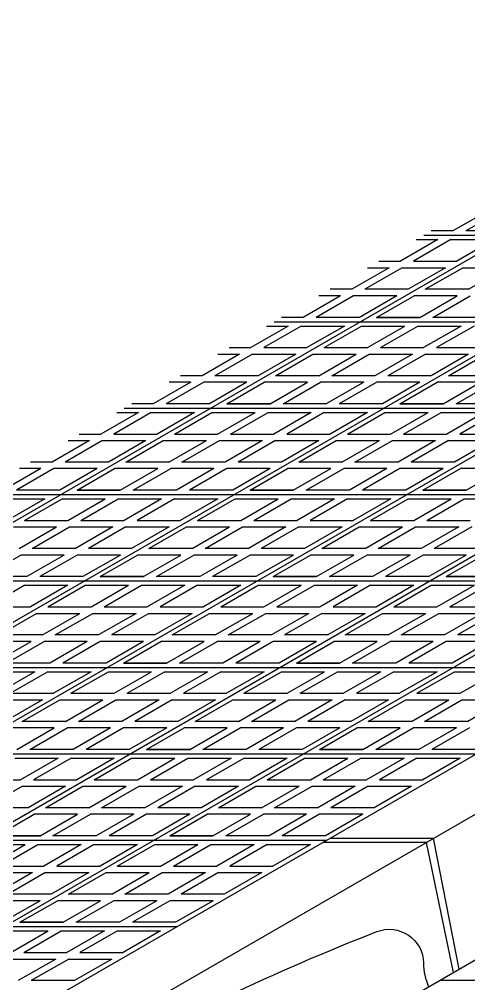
# Model space of a CAD drawing. Extents: x 0.2 to 27.8, y 0.4 to 17.8.
# Drawn here: x 14.05 to 15.089, y 12.441 to 14.673 of the extents above; entities that cross this region are included whole.
import ezdxf

# ---------------------------------------------------------------- set-up
doc = ezdxf.new("R2010")
doc.units = 0
doc.header["$LTSCALE"] = 0.8
doc.header["$MEASUREMENT"] = 0
doc.layers.add('TAPA', color=6, linetype='CONTINUOUS')
doc.layers.add('VORERA', color=7, linetype='CONTINUOUS')

msp = doc.modelspace()

# ---------------------------------------------------------------- linework, layer by layer
at = {"layer": 'TAPA', "color": 4}
for p, q in [((9.83405, 11.0833), (16.05083, 14.67256)), ((10.23405, 11.0833), (16.45083, 14.67256)), ((10.63405, 11.0833), (16.85083, 14.67256)), ((11.03405, 11.0833), (17.25083, 14.67256)), ((11.43405, 11.0833), (17.65083, 14.67256)), ((11.83405, 11.0833), (18.05083, 14.67256)), ((11.89405, 10.97938), (18.27459, 14.66318)), ((14.98503, 14.17269), (17.18503, 14.17269)), ((14.63862, 13.97269), (16.83862, 13.97269)), ((14.29221, 13.77269), (16.49221, 13.77269)), ((13.9458, 13.57269), (16.1458, 13.57269)), ((13.59939, 13.37269), (15.79939, 13.37269)), ((13.25298, 13.17269), (15.45298, 13.17269)), ((12.90657, 12.97269), (15.10657, 12.97269)), ((12.56016, 12.77269), (14.76016, 12.77269)), ((14.7512, 12.76813), (14.9912, 12.76813)), ((14.767, 12.77725), (15.007, 12.77725)), ((14.99053, 12.76749), (15.05292, 12.46653)), ((15.007, 12.77725), (15.06587, 12.474)), ((12.21375, 12.57269), (14.41375, 12.57269)), ((14.90421, 12.38066), (15.2369, 12.57275)), ((15.02196, 12.44865), (15.75217, 12.44865))]:
    msp.add_line(p, q, dxfattribs=at)
msp.add_lwpolyline([(13.48678, 11.56231), (13.50321, 11.72619, -0.1573174), (13.63323, 11.87219, -0.0150177), (14.19375, 12.23478, -0.037758), (14.87647, 12.56111, -0.5214926), (14.98435, 12.48873, 0.0932633), (14.99579, 12.43354, -0.486908)], format="xyb", dxfattribs=at)
at = {"layer": 'VORERA', "color": 4}
for p, q in [((15.13895, 14.23269), (15.05235, 14.18269)), ((15.16895, 14.23269), (15.08235, 14.18269)), ((15.05235, 14.18269), (15.00235, 14.18269)), ((15.18235, 14.18269), (15.08235, 14.18269)), ((15.01771, 14.16269), (14.93111, 14.11269)), ((15.04771, 14.16269), (14.96111, 14.11269)), ((14.96771, 14.16269), (15.01771, 14.16269)), ((15.04771, 14.16269), (15.14771, 14.16269)), ((15.14771, 14.16269), (15.06111, 14.11269)), ((14.88111, 14.11269), (14.93111, 14.11269)), ((14.96111, 14.11269), (15.06111, 14.11269)), ((14.90513, 14.09769), (14.81852, 14.04769)), ((14.93513, 14.09769), (14.84852, 14.04769)), ((14.85513, 14.09769), (14.90513, 14.09769)), ((14.93513, 14.09769), (15.03513, 14.09769)), ((15.03513, 14.09769), (14.94852, 14.04769)), ((14.98852, 14.04769), (15.07513, 14.09769)), ((15.07513, 14.09769), (15.17513, 14.09769)), ((15.08852, 14.04769), (15.17513, 14.09769)), ((14.81852, 14.04769), (14.76852, 14.04769)), ((14.94852, 14.04769), (14.84852, 14.04769)), ((15.08852, 14.04769), (14.98852, 14.04769)), ((14.79254, 14.03269), (14.70594, 13.98269)), ((14.82254, 14.03269), (14.73594, 13.98269)), ((14.79254, 14.03269), (14.74254, 14.03269)), ((14.92254, 14.03269), (14.82254, 14.03269)), ((14.92254, 14.03269), (14.83594, 13.98269)), ((14.87594, 13.98269), (14.96254, 14.03269)), ((15.06254, 14.03269), (14.96254, 14.03269)), ((14.97594, 13.98269), (15.06254, 14.03269)), ((15.00594, 13.98269), (15.09254, 14.03269)), ((14.70594, 13.98269), (14.65594, 13.98269)), ((14.83594, 13.98269), (14.73594, 13.98269)), ((14.87594, 13.98269), (14.97594, 13.98269)), ((14.97594, 13.98269), (14.87594, 13.98269)), ((15.10594, 13.98269), (15.00594, 13.98269)), ((14.6713, 13.96269), (14.5847, 13.91269)), ((14.7013, 13.96269), (14.6147, 13.91269)), ((14.6213, 13.96269), (14.6713, 13.96269)), ((14.7013, 13.96269), (14.8013, 13.96269)), ((14.8013, 13.96269), (14.7147, 13.91269)), ((14.7547, 13.91269), (14.8413, 13.96269)), ((14.8413, 13.96269), (14.9413, 13.96269)), ((14.8547, 13.91269), (14.9413, 13.96269)), ((14.8847, 13.91269), (14.9713, 13.96269)), ((14.9713, 13.96269), (15.0713, 13.96269)), ((15.0713, 13.96269), (14.9847, 13.91269)), ((15.1013, 13.96269), (15.0147, 13.91269)), ((14.5347, 13.91269), (14.5847, 13.91269)), ((14.6147, 13.91269), (14.7147, 13.91269)), ((14.7547, 13.91269), (14.8547, 13.91269)), ((14.8847, 13.91269), (14.9847, 13.91269)), ((15.0147, 13.91269), (15.1147, 13.91269)), ((14.55872, 13.89769), (14.47211, 13.84769)), ((14.58872, 13.89769), (14.50211, 13.84769)), ((14.50872, 13.89769), (14.55872, 13.89769)), ((14.58872, 13.89769), (14.68872, 13.89769)), ((14.68872, 13.89769), (14.60211, 13.84769)), ((14.64211, 13.84769), (14.72872, 13.89769)), ((14.72872, 13.89769), (14.82872, 13.89769)), ((14.74211, 13.84769), (14.82872, 13.89769)), ((14.77211, 13.84769), (14.85872, 13.89769)), ((14.85872, 13.89769), (14.95872, 13.89769)), ((14.95872, 13.89769), (14.87211, 13.84769)), ((14.98872, 13.89769), (14.90211, 13.84769)), ((14.98872, 13.89769), (15.08872, 13.89769)), ((15.08872, 13.89769), (15.00211, 13.84769)), ((15.04211, 13.84769), (15.12872, 13.89769)), ((14.47211, 13.84769), (14.42211, 13.84769)), ((14.60211, 13.84769), (14.50211, 13.84769)), ((14.74211, 13.84769), (14.64211, 13.84769)), ((14.87211, 13.84769), (14.77211, 13.84769)), ((15.00211, 13.84769), (14.90211, 13.84769)), ((15.14211, 13.84769), (15.04211, 13.84769)), ((14.44613, 13.83269), (14.35953, 13.78269)), ((14.47613, 13.83269), (14.38953, 13.78269)), ((14.44613, 13.83269), (14.39613, 13.83269)), ((14.57613, 13.83269), (14.47613, 13.83269)), ((14.57613, 13.83269), (14.48953, 13.78269)), ((14.52953, 13.78269), (14.61613, 13.83269)), ((14.71613, 13.83269), (14.61613, 13.83269)), ((14.62953, 13.78269), (14.71613, 13.83269)), ((14.65953, 13.78269), (14.74613, 13.83269)), ((14.84613, 13.83269), (14.74613, 13.83269)), ((14.84613, 13.83269), (14.75953, 13.78269)), ((14.87613, 13.83269), (14.78953, 13.78269)), ((14.97613, 13.83269), (14.87613, 13.83269)), ((14.97613, 13.83269), (14.88953, 13.78269)), ((14.92953, 13.78269), (15.01613, 13.83269)), ((15.11613, 13.83269), (15.01613, 13.83269)), ((15.02953, 13.78269), (15.11613, 13.83269)), ((15.05953, 13.78269), (15.14613, 13.83269)), ((14.35953, 13.78269), (14.30953, 13.78269)), ((14.48953, 13.78269), (14.38953, 13.78269)), ((14.52953, 13.78269), (14.62953, 13.78269)), ((14.62953, 13.78269), (14.52953, 13.78269)), ((14.75953, 13.78269), (14.65953, 13.78269)), ((14.88953, 13.78269), (14.78953, 13.78269)), ((14.92953, 13.78269), (15.02953, 13.78269)), ((15.02953, 13.78269), (14.92953, 13.78269)), ((15.15953, 13.78269), (15.05953, 13.78269)), ((14.32489, 13.76269), (14.23829, 13.71269)), ((14.35489, 13.76269), (14.26829, 13.71269)), ((14.27489, 13.76269), (14.32489, 13.76269)), ((14.35489, 13.76269), (14.45489, 13.76269)), ((14.45489, 13.76269), (14.36829, 13.71269)), ((14.40829, 13.71269), (14.49489, 13.76269)), ((14.49489, 13.76269), (14.59489, 13.76269)), ((14.50829, 13.71269), (14.59489, 13.76269)), ((14.53829, 13.71269), (14.62489, 13.76269)), ((14.62489, 13.76269), (14.72489, 13.76269)), ((14.72489, 13.76269), (14.63829, 13.71269)), ((14.75489, 13.76269), (14.66829, 13.71269)), ((14.75489, 13.76269), (14.85489, 13.76269)), ((14.85489, 13.76269), (14.76829, 13.71269)), ((14.80829, 13.71269), (14.89489, 13.76269)), ((14.89489, 13.76269), (14.99489, 13.76269)), ((14.90829, 13.71269), (14.99489, 13.76269)), ((14.93829, 13.71269), (15.02489, 13.76269)), ((15.02489, 13.76269), (15.12489, 13.76269)), ((15.12489, 13.76269), (15.03829, 13.71269)), ((15.15489, 13.76269), (15.06829, 13.71269)), ((14.18829, 13.71269), (14.23829, 13.71269)), ((14.26829, 13.71269), (14.36829, 13.71269)), ((14.40829, 13.71269), (14.50829, 13.71269)), ((14.53829, 13.71269), (14.63829, 13.71269)), ((14.66829, 13.71269), (14.76829, 13.71269)), ((14.80829, 13.71269), (14.90829, 13.71269)), ((14.93829, 13.71269), (15.03829, 13.71269)), ((15.06829, 13.71269), (15.16829, 13.71269)), ((14.21231, 13.69769), (14.1257, 13.64769)), ((14.24231, 13.69769), (14.1557, 13.64769)), ((14.16231, 13.69769), (14.21231, 13.69769)), ((14.24231, 13.69769), (14.34231, 13.69769)), ((14.34231, 13.69769), (14.2557, 13.64769)), ((14.2957, 13.64769), (14.38231, 13.69769)), ((14.38231, 13.69769), (14.48231, 13.69769)), ((14.3957, 13.64769), (14.48231, 13.69769)), ((14.4257, 13.64769), (14.51231, 13.69769)), ((14.51231, 13.69769), (14.61231, 13.69769)), ((14.61231, 13.69769), (14.5257, 13.64769)), ((14.64231, 13.69769), (14.5557, 13.64769)), ((14.64231, 13.69769), (14.74231, 13.69769)), ((14.74231, 13.69769), (14.6557, 13.64769)), ((14.6957, 13.64769), (14.78231, 13.69769)), ((14.78231, 13.69769), (14.88231, 13.69769)), ((14.7957, 13.64769), (14.88231, 13.69769)), ((14.8257, 13.64769), (14.91231, 13.69769)), ((14.91231, 13.69769), (15.01231, 13.69769)), ((15.01231, 13.69769), (14.9257, 13.64769)), ((15.04231, 13.69769), (14.9557, 13.64769)), ((15.04231, 13.69769), (15.14231, 13.69769)), ((15.14231, 13.69769), (15.0557, 13.64769)), ((14.1257, 13.64769), (14.0757, 13.64769)), ((14.2557, 13.64769), (14.1557, 13.64769)), ((14.3957, 13.64769), (14.2957, 13.64769)), ((14.5257, 13.64769), (14.4257, 13.64769)), ((14.6557, 13.64769), (14.5557, 13.64769)), ((14.7957, 13.64769), (14.6957, 13.64769)), ((14.9257, 13.64769), (14.8257, 13.64769)), ((15.0557, 13.64769), (14.9557, 13.64769)), ((14.09972, 13.63269), (14.01312, 13.58269)), ((14.12972, 13.63269), (14.04312, 13.58269)), ((14.09972, 13.63269), (14.04972, 13.63269)), ((14.22972, 13.63269), (14.12972, 13.63269)), ((14.22972, 13.63269), (14.14312, 13.58269)), ((14.18312, 13.58269), (14.26972, 13.63269)), ((14.36972, 13.63269), (14.26972, 13.63269)), ((14.28312, 13.58269), (14.36972, 13.63269)), ((14.31312, 13.58269), (14.39972, 13.63269)), ((14.49972, 13.63269), (14.39972, 13.63269)), ((14.49972, 13.63269), (14.41312, 13.58269)), ((14.52972, 13.63269), (14.44312, 13.58269)), ((14.62972, 13.63269), (14.52972, 13.63269)), ((14.62972, 13.63269), (14.54312, 13.58269)), ((14.58312, 13.58269), (14.66972, 13.63269)), ((14.76972, 13.63269), (14.66972, 13.63269)), ((14.68312, 13.58269), (14.76972, 13.63269)), ((14.71312, 13.58269), (14.79972, 13.63269)), ((14.89972, 13.63269), (14.79972, 13.63269)), ((14.89972, 13.63269), (14.81312, 13.58269)), ((14.92972, 13.63269), (14.84312, 13.58269)), ((15.02972, 13.63269), (14.92972, 13.63269)), ((15.02972, 13.63269), (14.94312, 13.58269)), ((14.98312, 13.58269), (15.06972, 13.63269)), ((15.16972, 13.63269), (15.06972, 13.63269)), ((15.08312, 13.58269), (15.16972, 13.63269)), ((14.14312, 13.58269), (14.04312, 13.58269)), ((14.18312, 13.58269), (14.28312, 13.58269)), ((14.28312, 13.58269), (14.18312, 13.58269)), ((14.41312, 13.58269), (14.31312, 13.58269)), ((14.54312, 13.58269), (14.44312, 13.58269)), ((14.58312, 13.58269), (14.68312, 13.58269)), ((14.68312, 13.58269), (14.58312, 13.58269)), ((14.81312, 13.58269), (14.71312, 13.58269)), ((14.94312, 13.58269), (14.84312, 13.58269)), ((14.98312, 13.58269), (15.08312, 13.58269)), ((15.08312, 13.58269), (14.98312, 13.58269)), ((14.00848, 13.56269), (14.10848, 13.56269)), ((14.10848, 13.56269), (14.02188, 13.51269)), ((14.06188, 13.51269), (14.14848, 13.56269)), ((14.14848, 13.56269), (14.24848, 13.56269)), ((14.16188, 13.51269), (14.24848, 13.56269)), ((14.19188, 13.51269), (14.27848, 13.56269)), ((14.27848, 13.56269), (14.37848, 13.56269)), ((14.37848, 13.56269), (14.29188, 13.51269)), ((14.40848, 13.56269), (14.32188, 13.51269)), ((14.40848, 13.56269), (14.50848, 13.56269)), ((14.50848, 13.56269), (14.42188, 13.51269)), ((14.46188, 13.51269), (14.54848, 13.56269)), ((14.54848, 13.56269), (14.64848, 13.56269)), ((14.56188, 13.51269), (14.64848, 13.56269)), ((14.59188, 13.51269), (14.67848, 13.56269)), ((14.67848, 13.56269), (14.77848, 13.56269)), ((14.77848, 13.56269), (14.69188, 13.51269)), ((14.80848, 13.56269), (14.72188, 13.51269)), ((14.80848, 13.56269), (14.90848, 13.56269)), ((14.90848, 13.56269), (14.82188, 13.51269)), ((14.86188, 13.51269), (14.94848, 13.56269)), ((14.94848, 13.56269), (15.04848, 13.56269)), ((14.96188, 13.51269), (15.04848, 13.56269)), ((14.99188, 13.51269), (15.07848, 13.56269)), ((15.07848, 13.56269), (15.17848, 13.56269)), ((14.06188, 13.51269), (14.16188, 13.51269)), ((14.19188, 13.51269), (14.29188, 13.51269)), ((14.32188, 13.51269), (14.42188, 13.51269)), ((14.46188, 13.51269), (14.56188, 13.51269)), ((14.59188, 13.51269), (14.69188, 13.51269)), ((14.72188, 13.51269), (14.82188, 13.51269)), ((14.86188, 13.51269), (14.96188, 13.51269)), ((14.99188, 13.51269), (15.09188, 13.51269)), ((14.0359, 13.49769), (14.1359, 13.49769)), ((14.04929, 13.44769), (14.1359, 13.49769)), ((14.07929, 13.44769), (14.1659, 13.49769)), ((14.1659, 13.49769), (14.2659, 13.49769)), ((14.2659, 13.49769), (14.17929, 13.44769)), ((14.2959, 13.49769), (14.20929, 13.44769)), ((14.2959, 13.49769), (14.3959, 13.49769)), ((14.3959, 13.49769), (14.30929, 13.44769)), ((14.34929, 13.44769), (14.4359, 13.49769)), ((14.4359, 13.49769), (14.5359, 13.49769)), ((14.44929, 13.44769), (14.5359, 13.49769)), ((14.47929, 13.44769), (14.5659, 13.49769)), ((14.5659, 13.49769), (14.6659, 13.49769)), ((14.6659, 13.49769), (14.57929, 13.44769)), ((14.6959, 13.49769), (14.60929, 13.44769)), ((14.6959, 13.49769), (14.7959, 13.49769)), ((14.7959, 13.49769), (14.70929, 13.44769)), ((14.74929, 13.44769), (14.8359, 13.49769)), ((14.8359, 13.49769), (14.9359, 13.49769)), ((14.84929, 13.44769), (14.9359, 13.49769)), ((14.87929, 13.44769), (14.9659, 13.49769)), ((14.9659, 13.49769), (15.0659, 13.49769)), ((15.0659, 13.49769), (14.97929, 13.44769)), ((15.0959, 13.49769), (15.00929, 13.44769)), ((14.17929, 13.44769), (14.07929, 13.44769)), ((14.30929, 13.44769), (14.20929, 13.44769)), ((14.44929, 13.44769), (14.34929, 13.44769)), ((14.57929, 13.44769), (14.47929, 13.44769)), ((14.70929, 13.44769), (14.60929, 13.44769)), ((14.84929, 13.44769), (14.74929, 13.44769)), ((14.97929, 13.44769), (14.87929, 13.44769)), ((15.10929, 13.44769), (15.00929, 13.44769)), ((13.96671, 13.38269), (14.05331, 13.43269)), ((14.15331, 13.43269), (14.05331, 13.43269)), ((14.15331, 13.43269), (14.06671, 13.38269)), ((14.18331, 13.43269), (14.09671, 13.38269)), ((14.28331, 13.43269), (14.18331, 13.43269)), ((14.28331, 13.43269), (14.19671, 13.38269)), ((14.23671, 13.38269), (14.32331, 13.43269)), ((14.42331, 13.43269), (14.32331, 13.43269)), ((14.33671, 13.38269), (14.42331, 13.43269)), ((14.36671, 13.38269), (14.45331, 13.43269)), ((14.55331, 13.43269), (14.45331, 13.43269)), ((14.55331, 13.43269), (14.46671, 13.38269)), ((14.58331, 13.43269), (14.49671, 13.38269)), ((14.68331, 13.43269), (14.58331, 13.43269)), ((14.68331, 13.43269), (14.59671, 13.38269)), ((14.63671, 13.38269), (14.72331, 13.43269)), ((14.82331, 13.43269), (14.72331, 13.43269)), ((14.73671, 13.38269), (14.82331, 13.43269)), ((14.76671, 13.38269), (14.85331, 13.43269)), ((14.95331, 13.43269), (14.85331, 13.43269)), ((14.95331, 13.43269), (14.86671, 13.38269)), ((14.98331, 13.43269), (14.89671, 13.38269)), ((15.08331, 13.43269), (14.98331, 13.43269)), ((15.08331, 13.43269), (14.99671, 13.38269)), ((15.03671, 13.38269), (15.12331, 13.43269)), ((14.06671, 13.38269), (13.96671, 13.38269)), ((14.19671, 13.38269), (14.09671, 13.38269)), ((14.23671, 13.38269), (14.33671, 13.38269)), ((14.33671, 13.38269), (14.23671, 13.38269)), ((14.46671, 13.38269), (14.36671, 13.38269)), ((14.59671, 13.38269), (14.49671, 13.38269)), ((14.63671, 13.38269), (14.73671, 13.38269)), ((14.73671, 13.38269), (14.63671, 13.38269)), ((14.86671, 13.38269), (14.76671, 13.38269)), ((14.99671, 13.38269), (14.89671, 13.38269)), ((15.03671, 13.38269), (15.13671, 13.38269)), ((15.13671, 13.38269), (15.03671, 13.38269)), ((14.06207, 13.36269), (13.97547, 13.31269)), ((14.06207, 13.36269), (14.16207, 13.36269)), ((14.16207, 13.36269), (14.07547, 13.31269)), ((14.11547, 13.31269), (14.20207, 13.36269)), ((14.20207, 13.36269), (14.30207, 13.36269)), ((14.21547, 13.31269), (14.30207, 13.36269)), ((14.24547, 13.31269), (14.33207, 13.36269)), ((14.33207, 13.36269), (14.43207, 13.36269)), ((14.43207, 13.36269), (14.34547, 13.31269)), ((14.46207, 13.36269), (14.37547, 13.31269)), ((14.46207, 13.36269), (14.56207, 13.36269)), ((14.56207, 13.36269), (14.47547, 13.31269)), ((14.51547, 13.31269), (14.60207, 13.36269)), ((14.60207, 13.36269), (14.70207, 13.36269)), ((14.61547, 13.31269), (14.70207, 13.36269)), ((14.64547, 13.31269), (14.73207, 13.36269)), ((14.73207, 13.36269), (14.83207, 13.36269)), ((14.83207, 13.36269), (14.74547, 13.31269)), ((14.86207, 13.36269), (14.77547, 13.31269)), ((14.86207, 13.36269), (14.96207, 13.36269)), ((14.96207, 13.36269), (14.87547, 13.31269)), ((14.91547, 13.31269), (15.00207, 13.36269)), ((15.00207, 13.36269), (15.10207, 13.36269)), ((15.01547, 13.31269), (15.10207, 13.36269)), ((15.04547, 13.31269), (15.13207, 13.36269)), ((13.97547, 13.31269), (14.07547, 13.31269)), ((14.11547, 13.31269), (14.21547, 13.31269)), ((14.24547, 13.31269), (14.34547, 13.31269)), ((14.37547, 13.31269), (14.47547, 13.31269)), ((14.51547, 13.31269), (14.61547, 13.31269)), ((14.64547, 13.31269), (14.74547, 13.31269)), ((14.77547, 13.31269), (14.87547, 13.31269)), ((14.91547, 13.31269), (15.01547, 13.31269)), ((15.04547, 13.31269), (15.14547, 13.31269)), ((14.00288, 13.24769), (14.08949, 13.29769)), ((14.08949, 13.29769), (14.18949, 13.29769)), ((14.10288, 13.24769), (14.18949, 13.29769)), ((14.13288, 13.24769), (14.21949, 13.29769)), ((14.21949, 13.29769), (14.31949, 13.29769)), ((14.31949, 13.29769), (14.23288, 13.24769)), ((14.34949, 13.29769), (14.26288, 13.24769)), ((14.34949, 13.29769), (14.44949, 13.29769)), ((14.44949, 13.29769), (14.36288, 13.24769)), ((14.40288, 13.24769), (14.48949, 13.29769)), ((14.48949, 13.29769), (14.58949, 13.29769)), ((14.50288, 13.24769), (14.58949, 13.29769)), ((14.53288, 13.24769), (14.61949, 13.29769)), ((14.61949, 13.29769), (14.71949, 13.29769)), ((14.71949, 13.29769), (14.63288, 13.24769)), ((14.74949, 13.29769), (14.66288, 13.24769)), ((14.74949, 13.29769), (14.84949, 13.29769)), ((14.84949, 13.29769), (14.76288, 13.24769)), ((14.80288, 13.24769), (14.88949, 13.29769)), ((14.88949, 13.29769), (14.98949, 13.29769)), ((14.90288, 13.24769), (14.98949, 13.29769)), ((14.93288, 13.24769), (15.01949, 13.29769)), ((15.01949, 13.29769), (15.11949, 13.29769)), ((15.11949, 13.29769), (15.03288, 13.24769)), ((15.14949, 13.29769), (15.06288, 13.24769)), ((14.10288, 13.24769), (14.00288, 13.24769)), ((14.23288, 13.24769), (14.13288, 13.24769)), ((14.36288, 13.24769), (14.26288, 13.24769)), ((14.50288, 13.24769), (14.40288, 13.24769)), ((14.63288, 13.24769), (14.53288, 13.24769)), ((14.76288, 13.24769), (14.66288, 13.24769)), ((14.90288, 13.24769), (14.80288, 13.24769)), ((15.03288, 13.24769), (14.93288, 13.24769)), ((15.16288, 13.24769), (15.06288, 13.24769)), ((14.0769, 13.23269), (13.9769, 13.23269)), ((13.9903, 13.18269), (14.0769, 13.23269)), ((14.0203, 13.18269), (14.1069, 13.23269)), ((14.2069, 13.23269), (14.1069, 13.23269)), ((14.2069, 13.23269), (14.1203, 13.18269)), ((14.2369, 13.23269), (14.1503, 13.18269)), ((14.3369, 13.23269), (14.2369, 13.23269)), ((14.3369, 13.23269), (14.2503, 13.18269)), ((14.2903, 13.18269), (14.3769, 13.23269)), ((14.4769, 13.23269), (14.3769, 13.23269)), ((14.3903, 13.18269), (14.4769, 13.23269)), ((14.4203, 13.18269), (14.5069, 13.23269)), ((14.6069, 13.23269), (14.5069, 13.23269)), ((14.6069, 13.23269), (14.5203, 13.18269)), ((14.6369, 13.23269), (14.5503, 13.18269)), ((14.7369, 13.23269), (14.6369, 13.23269)), ((14.7369, 13.23269), (14.6503, 13.18269)), ((14.6903, 13.18269), (14.7769, 13.23269)), ((14.8769, 13.23269), (14.7769, 13.23269)), ((14.7903, 13.18269), (14.8769, 13.23269)), ((14.8203, 13.18269), (14.9069, 13.23269)), ((15.0069, 13.23269), (14.9069, 13.23269)), ((15.0069, 13.23269), (14.9203, 13.18269)), ((15.0369, 13.23269), (14.9503, 13.18269)), ((15.1369, 13.23269), (15.0369, 13.23269)), ((15.1369, 13.23269), (15.0503, 13.18269)), ((14.1203, 13.18269), (14.0203, 13.18269)), ((14.2503, 13.18269), (14.1503, 13.18269)), ((14.2903, 13.18269), (14.3903, 13.18269)), ((14.3903, 13.18269), (14.2903, 13.18269)), ((14.5203, 13.18269), (14.4203, 13.18269)), ((14.6503, 13.18269), (14.5503, 13.18269)), ((14.6903, 13.18269), (14.7903, 13.18269)), ((14.7903, 13.18269), (14.6903, 13.18269)), ((14.9203, 13.18269), (14.8203, 13.18269)), ((15.0503, 13.18269), (14.9503, 13.18269)), ((13.98566, 13.16269), (14.08566, 13.16269)), ((14.08566, 13.16269), (13.99906, 13.11269)), ((14.11566, 13.16269), (14.02906, 13.11269)), ((14.11566, 13.16269), (14.21566, 13.16269)), ((14.21566, 13.16269), (14.12906, 13.11269)), ((14.16906, 13.11269), (14.25566, 13.16269)), ((14.25566, 13.16269), (14.35566, 13.16269)), ((14.26906, 13.11269), (14.35566, 13.16269)), ((14.29906, 13.11269), (14.38566, 13.16269)), ((14.38566, 13.16269), (14.48566, 13.16269)), ((14.48566, 13.16269), (14.39906, 13.11269)), ((14.51566, 13.16269), (14.42906, 13.11269)), ((14.51566, 13.16269), (14.61566, 13.16269)), ((14.61566, 13.16269), (14.52906, 13.11269)), ((14.56906, 13.11269), (14.65566, 13.16269)), ((14.65566, 13.16269), (14.75566, 13.16269)), ((14.66906, 13.11269), (14.75566, 13.16269)), ((14.69906, 13.11269), (14.78566, 13.16269)), ((14.78566, 13.16269), (14.88566, 13.16269)), ((14.88566, 13.16269), (14.79906, 13.11269)), ((14.91566, 13.16269), (14.82906, 13.11269)), ((14.91566, 13.16269), (15.01566, 13.16269)), ((15.01566, 13.16269), (14.92906, 13.11269)), ((14.96906, 13.11269), (15.05566, 13.16269)), ((15.05566, 13.16269), (15.15566, 13.16269)), ((15.06906, 13.11269), (15.15566, 13.16269)), ((14.02906, 13.11269), (14.12906, 13.11269)), ((14.16906, 13.11269), (14.26906, 13.11269)), ((14.29906, 13.11269), (14.39906, 13.11269)), ((14.42906, 13.11269), (14.52906, 13.11269)), ((14.56906, 13.11269), (14.66906, 13.11269)), ((14.69906, 13.11269), (14.79906, 13.11269)), ((14.82906, 13.11269), (14.92906, 13.11269)), ((14.96906, 13.11269), (15.06906, 13.11269)), ((14.00308, 13.09769), (14.10308, 13.09769)), ((14.10308, 13.09769), (14.01647, 13.04769)), ((14.05647, 13.04769), (14.14308, 13.09769)), ((14.14308, 13.09769), (14.24308, 13.09769)), ((14.15647, 13.04769), (14.24308, 13.09769)), ((14.18647, 13.04769), (14.27308, 13.09769)), ((14.27308, 13.09769), (14.37308, 13.09769)), ((14.37308, 13.09769), (14.28647, 13.04769)), ((14.40308, 13.09769), (14.31647, 13.04769)), ((14.40308, 13.09769), (14.50308, 13.09769)), ((14.50308, 13.09769), (14.41647, 13.04769)), ((14.45647, 13.04769), (14.54308, 13.09769)), ((14.54308, 13.09769), (14.64308, 13.09769)), ((14.55647, 13.04769), (14.64308, 13.09769)), ((14.58647, 13.04769), (14.67308, 13.09769)), ((14.67308, 13.09769), (14.77308, 13.09769)), ((14.77308, 13.09769), (14.68647, 13.04769)), ((14.80308, 13.09769), (14.71647, 13.04769)), ((14.80308, 13.09769), (14.90308, 13.09769)), ((14.90308, 13.09769), (14.81647, 13.04769)), ((14.85647, 13.04769), (14.94308, 13.09769)), ((14.94308, 13.09769), (15.04308, 13.09769)), ((14.95647, 13.04769), (15.04308, 13.09769)), ((14.98647, 13.04769), (15.07308, 13.09769)), ((15.07308, 13.09769), (15.17308, 13.09769)), ((15.17308, 13.09769), (15.08647, 13.04769)), ((14.15647, 13.04769), (14.05647, 13.04769)), ((14.28647, 13.04769), (14.18647, 13.04769)), ((14.41647, 13.04769), (14.31647, 13.04769)), ((14.55647, 13.04769), (14.45647, 13.04769)), ((14.68647, 13.04769), (14.58647, 13.04769)), ((14.81647, 13.04769), (14.71647, 13.04769)), ((14.95647, 13.04769), (14.85647, 13.04769)), ((15.08647, 13.04769), (14.98647, 13.04769)), ((14.13049, 13.03269), (14.03049, 13.03269)), ((14.04389, 12.98269), (14.13049, 13.03269)), ((14.07389, 12.98269), (14.16049, 13.03269)), ((14.26049, 13.03269), (14.16049, 13.03269)), ((14.26049, 13.03269), (14.17389, 12.98269)), ((14.29049, 13.03269), (14.20389, 12.98269)), ((14.39049, 13.03269), (14.29049, 13.03269)), ((14.39049, 13.03269), (14.30389, 12.98269)), ((14.34389, 12.98269), (14.43049, 13.03269)), ((14.53049, 13.03269), (14.43049, 13.03269)), ((14.44389, 12.98269), (14.53049, 13.03269)), ((14.47389, 12.98269), (14.56049, 13.03269)), ((14.66049, 13.03269), (14.56049, 13.03269)), ((14.66049, 13.03269), (14.57389, 12.98269)), ((14.69049, 13.03269), (14.60389, 12.98269)), ((14.79049, 13.03269), (14.69049, 13.03269)), ((14.79049, 13.03269), (14.70389, 12.98269)), ((14.74389, 12.98269), (14.83049, 13.03269)), ((14.93049, 13.03269), (14.83049, 13.03269)), ((14.84389, 12.98269), (14.93049, 13.03269)), ((14.87389, 12.98269), (14.96049, 13.03269)), ((15.06049, 13.03269), (14.96049, 13.03269)), ((15.06049, 13.03269), (14.97389, 12.98269)), ((15.09049, 13.03269), (15.00389, 12.98269)), ((14.17389, 12.98269), (14.07389, 12.98269)), ((14.30389, 12.98269), (14.20389, 12.98269)), ((14.34389, 12.98269), (14.44389, 12.98269)), ((14.44389, 12.98269), (14.34389, 12.98269)), ((14.57389, 12.98269), (14.47389, 12.98269)), ((14.70389, 12.98269), (14.60389, 12.98269)), ((14.74389, 12.98269), (14.84389, 12.98269)), ((14.84389, 12.98269), (14.74389, 12.98269)), ((14.97389, 12.98269), (14.87389, 12.98269)), ((15.10389, 12.98269), (15.00389, 12.98269)), ((14.03925, 12.96269), (14.13925, 12.96269)), ((14.13925, 12.96269), (14.05265, 12.91269)), ((14.16925, 12.96269), (14.08265, 12.91269)), ((14.16925, 12.96269), (14.26925, 12.96269)), ((14.26925, 12.96269), (14.18265, 12.91269)), ((14.22265, 12.91269), (14.30925, 12.96269)), ((14.30925, 12.96269), (14.40925, 12.96269)), ((14.32265, 12.91269), (14.40925, 12.96269)), ((14.35265, 12.91269), (14.43925, 12.96269)), ((14.43925, 12.96269), (14.53925, 12.96269)), ((14.53925, 12.96269), (14.45265, 12.91269)), ((14.56925, 12.96269), (14.48265, 12.91269)), ((14.56925, 12.96269), (14.66925, 12.96269)), ((14.66925, 12.96269), (14.58265, 12.91269)), ((14.62265, 12.91269), (14.70925, 12.96269)), ((14.70925, 12.96269), (14.80925, 12.96269)), ((14.72265, 12.91269), (14.80925, 12.96269)), ((14.75265, 12.91269), (14.83925, 12.96269)), ((14.83925, 12.96269), (14.93925, 12.96269)), ((14.93925, 12.96269), (14.85265, 12.91269)), ((14.96925, 12.96269), (14.88265, 12.91269)), ((14.96925, 12.96269), (15.06925, 12.96269)), ((15.06925, 12.96269), (14.98265, 12.91269)), ((13.95265, 12.91269), (14.05265, 12.91269)), ((14.08265, 12.91269), (14.18265, 12.91269)), ((14.22265, 12.91269), (14.32265, 12.91269)), ((14.35265, 12.91269), (14.45265, 12.91269)), ((14.48265, 12.91269), (14.58265, 12.91269)), ((14.62265, 12.91269), (14.72265, 12.91269)), ((14.75265, 12.91269), (14.85265, 12.91269)), ((14.88265, 12.91269), (14.98265, 12.91269)), ((14.05667, 12.89769), (13.97006, 12.84769)), ((14.05667, 12.89769), (14.15667, 12.89769)), ((14.15667, 12.89769), (14.07006, 12.84769)), ((14.11006, 12.84769), (14.19667, 12.89769)), ((14.19667, 12.89769), (14.29667, 12.89769)), ((14.21006, 12.84769), (14.29667, 12.89769)), ((14.24006, 12.84769), (14.32667, 12.89769)), ((14.32667, 12.89769), (14.42667, 12.89769)), ((14.42667, 12.89769), (14.34006, 12.84769)), ((14.45667, 12.89769), (14.37006, 12.84769)), ((14.45667, 12.89769), (14.55667, 12.89769)), ((14.55667, 12.89769), (14.47006, 12.84769)), ((14.51006, 12.84769), (14.59667, 12.89769)), ((14.59667, 12.89769), (14.69667, 12.89769)), ((14.61006, 12.84769), (14.69667, 12.89769)), ((14.64006, 12.84769), (14.72667, 12.89769)), ((14.72667, 12.89769), (14.82667, 12.89769)), ((14.82667, 12.89769), (14.74006, 12.84769)), ((14.85667, 12.89769), (14.77006, 12.84769)), ((14.85667, 12.89769), (14.95667, 12.89769)), ((14.95667, 12.89769), (14.87006, 12.84769)), ((14.07006, 12.84769), (13.97006, 12.84769)), ((14.21006, 12.84769), (14.11006, 12.84769)), ((14.34006, 12.84769), (14.24006, 12.84769)), ((14.47006, 12.84769), (14.37006, 12.84769)), ((14.61006, 12.84769), (14.51006, 12.84769)), ((14.74006, 12.84769), (14.64006, 12.84769)), ((14.87006, 12.84769), (14.77006, 12.84769)), ((13.99748, 12.78269), (14.08408, 12.83269)), ((14.18408, 12.83269), (14.08408, 12.83269)), ((14.09748, 12.78269), (14.18408, 12.83269)), ((14.12748, 12.78269), (14.21408, 12.83269)), ((14.31408, 12.83269), (14.21408, 12.83269)), ((14.31408, 12.83269), (14.22748, 12.78269)), ((14.34408, 12.83269), (14.25748, 12.78269)), ((14.44408, 12.83269), (14.34408, 12.83269)), ((14.44408, 12.83269), (14.35748, 12.78269)), ((14.39748, 12.78269), (14.48408, 12.83269)), ((14.58408, 12.83269), (14.48408, 12.83269)), ((14.49748, 12.78269), (14.58408, 12.83269)), ((14.52748, 12.78269), (14.61408, 12.83269)), ((14.71408, 12.83269), (14.61408, 12.83269)), ((14.71408, 12.83269), (14.62748, 12.78269)), ((14.74408, 12.83269), (14.65748, 12.78269)), ((14.84408, 12.83269), (14.74408, 12.83269)), ((14.84408, 12.83269), (14.75748, 12.78269)), ((13.99748, 12.78269), (14.09748, 12.78269)), ((14.09748, 12.78269), (13.99748, 12.78269)), ((14.22748, 12.78269), (14.12748, 12.78269)), ((14.35748, 12.78269), (14.25748, 12.78269)), ((14.39748, 12.78269), (14.49748, 12.78269)), ((14.49748, 12.78269), (14.39748, 12.78269)), ((14.62748, 12.78269), (14.52748, 12.78269)), ((14.75748, 12.78269), (14.65748, 12.78269)), ((13.96284, 12.76269), (14.06284, 12.76269)), ((13.97624, 12.71269), (14.06284, 12.76269)), ((14.00624, 12.71269), (14.09284, 12.76269)), ((14.09284, 12.76269), (14.19284, 12.76269)), ((14.19284, 12.76269), (14.10624, 12.71269)), ((14.22284, 12.76269), (14.13624, 12.71269)), ((14.22284, 12.76269), (14.32284, 12.76269)), ((14.32284, 12.76269), (14.23624, 12.71269)), ((14.27624, 12.71269), (14.36284, 12.76269)), ((14.36284, 12.76269), (14.46284, 12.76269)), ((14.37624, 12.71269), (14.46284, 12.76269)), ((14.40624, 12.71269), (14.49284, 12.76269)), ((14.49284, 12.76269), (14.59284, 12.76269)), ((14.59284, 12.76269), (14.50624, 12.71269)), ((14.62284, 12.76269), (14.53624, 12.71269)), ((14.62284, 12.76269), (14.72284, 12.76269)), ((14.72284, 12.76269), (14.63624, 12.71269)), ((14.00624, 12.71269), (14.10624, 12.71269)), ((14.13624, 12.71269), (14.23624, 12.71269)), ((14.27624, 12.71269), (14.37624, 12.71269)), ((14.40624, 12.71269), (14.50624, 12.71269)), ((14.53624, 12.71269), (14.63624, 12.71269)), ((13.98026, 12.69769), (14.08026, 12.69769)), ((14.08026, 12.69769), (13.99365, 12.64769)), ((14.11026, 12.69769), (14.02365, 12.64769)), ((14.11026, 12.69769), (14.21026, 12.69769)), ((14.21026, 12.69769), (14.12365, 12.64769)), ((14.16365, 12.64769), (14.25026, 12.69769)), ((14.25026, 12.69769), (14.35026, 12.69769)), ((14.26365, 12.64769), (14.35026, 12.69769)), ((14.29365, 12.64769), (14.38026, 12.69769)), ((14.38026, 12.69769), (14.48026, 12.69769)), ((14.48026, 12.69769), (14.39365, 12.64769)), ((14.51026, 12.69769), (14.42365, 12.64769)), ((14.51026, 12.69769), (14.61026, 12.69769)), ((14.61026, 12.69769), (14.52365, 12.64769)), ((14.12365, 12.64769), (14.02365, 12.64769)), ((14.26365, 12.64769), (14.16365, 12.64769)), ((14.39365, 12.64769), (14.29365, 12.64769)), ((14.52365, 12.64769), (14.42365, 12.64769)), ((14.09767, 12.63269), (13.99767, 12.63269)), ((14.09767, 12.63269), (14.01107, 12.58269)), ((14.05107, 12.58269), (14.13767, 12.63269)), ((14.23767, 12.63269), (14.13767, 12.63269)), ((14.15107, 12.58269), (14.23767, 12.63269)), ((14.18107, 12.58269), (14.26767, 12.63269)), ((14.36767, 12.63269), (14.26767, 12.63269)), ((14.36767, 12.63269), (14.28107, 12.58269)), ((14.39767, 12.63269), (14.31107, 12.58269)), ((14.49767, 12.63269), (14.39767, 12.63269)), ((14.49767, 12.63269), (14.41107, 12.58269)), ((14.05107, 12.58269), (14.15107, 12.58269)), ((14.15107, 12.58269), (14.05107, 12.58269)), ((14.28107, 12.58269), (14.18107, 12.58269)), ((14.41107, 12.58269), (14.31107, 12.58269)), ((14.01643, 12.56269), (14.11643, 12.56269)), ((14.02983, 12.51269), (14.11643, 12.56269)), ((14.05983, 12.51269), (14.14643, 12.56269)), ((14.14643, 12.56269), (14.24643, 12.56269)), ((14.24643, 12.56269), (14.15983, 12.51269)), ((14.27643, 12.56269), (14.18983, 12.51269)), ((14.27643, 12.56269), (14.37643, 12.56269)), ((14.37643, 12.56269), (14.28983, 12.51269)), ((14.05983, 12.51269), (14.15983, 12.51269)), ((14.18983, 12.51269), (14.28983, 12.51269)), ((14.03385, 12.49769), (14.13385, 12.49769)), ((14.13385, 12.49769), (14.04724, 12.44769)), ((14.16385, 12.49769), (14.07724, 12.44769)), ((14.16385, 12.49769), (14.26385, 12.49769)), ((14.26385, 12.49769), (14.17724, 12.44769)), ((14.17724, 12.44769), (14.07724, 12.44769))]:
    msp.add_line(p, q, dxfattribs=at)

doc.saveas('drawing.dxf')
